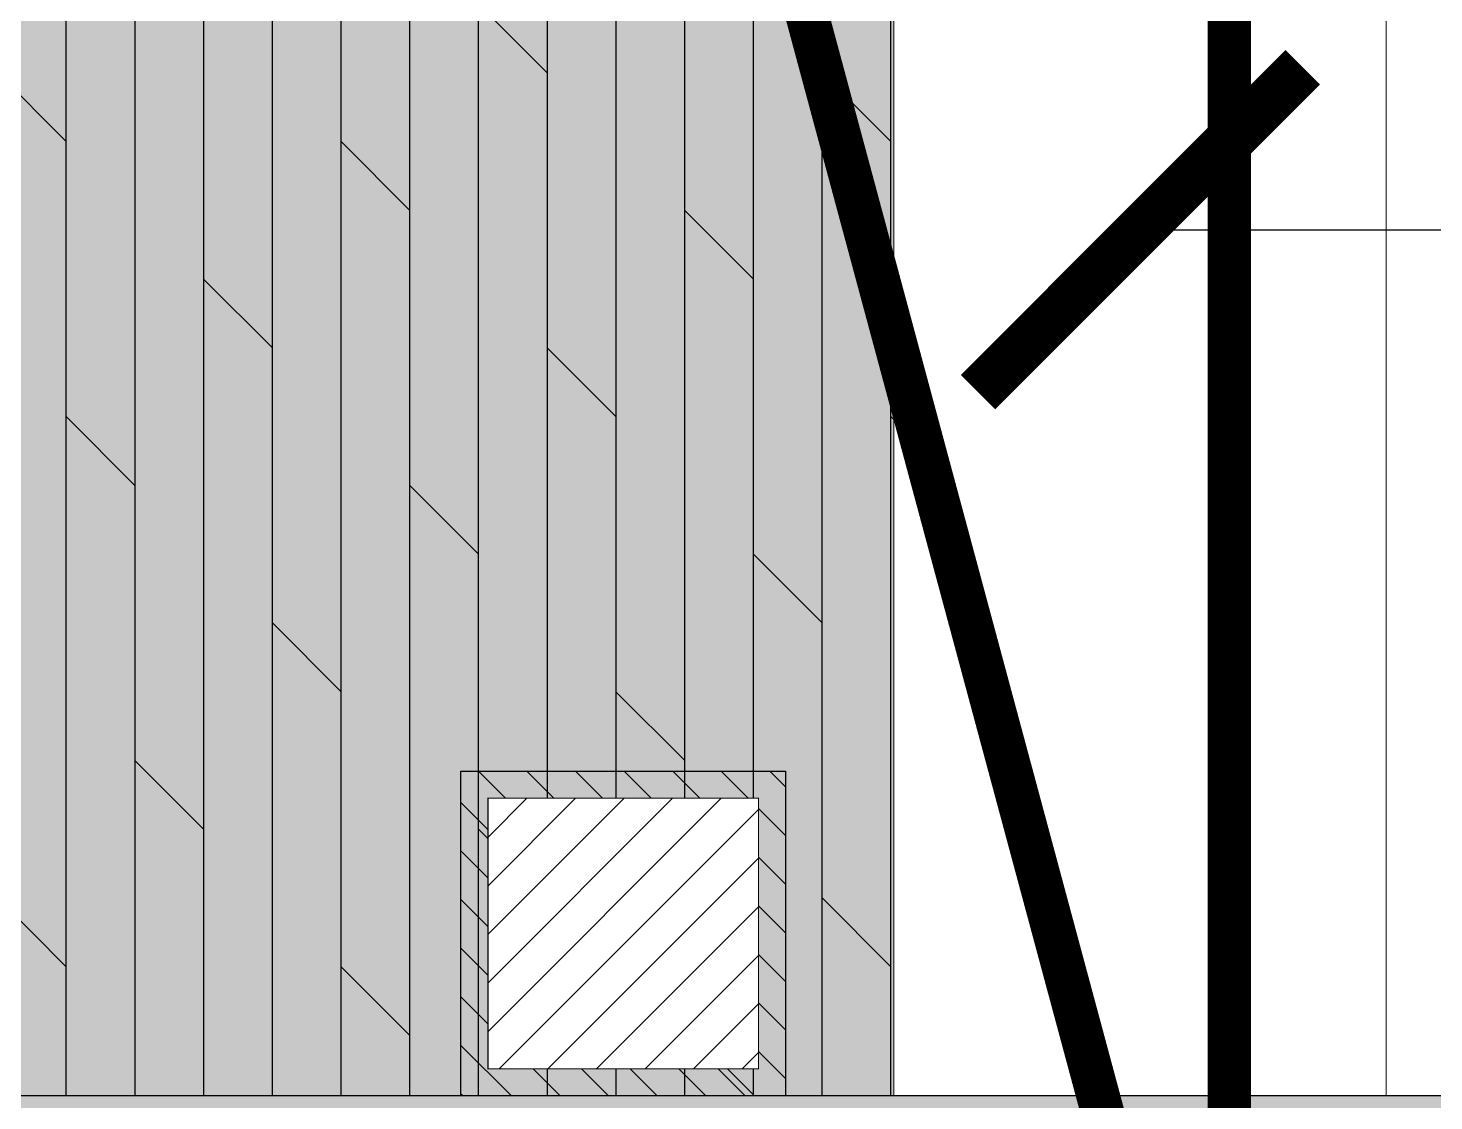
# Model space of a CAD drawing. Header units: millimetres. Extents: x -620 to 17580, y -3355 to 14690.
# Drawn here: x 12840 to 14139, y 8640 to 9631 of the extents above; entities that cross this region are included whole.
import ezdxf

# ---------------------------------------------------------------- set-up
doc = ezdxf.new("R2010")
doc.units = ezdxf.units.MM
doc.header["$LTSCALE"] = 150
doc.set_wipeout_variables(frame=1)
doc.linetypes.add('DASHED', pattern=[0.75, 0.5, -0.25])
for name, color, linetype in [('ad-Arrow', 32, 'Continuous'), ('ad-Elevation 10', 8, 'Continuous'), ('ad-MS Columns', 1, 'Continuous'), ('ad-RCC', 3, 'Continuous'), ('ad-RCC Hatch', 125, 'Continuous')]:
    doc.layers.add(name, color=color, linetype=linetype)
doc.layers.add('ad-Secondary Roof', color=6, linetype='Continuous', true_color=0xff00ff)
doc.layers.add('ad-Verandah', color=7, linetype='Continuous', true_color=0xa57c52)
doc.styles.get("Standard").update_dxf_attribs({"font": 'calibril.ttf'})
doc.dimstyles.new('A-100-DIM-INT (MM-FT)', dxfattribs={"dimscale": 50, "dimtxt": 2.4, "dimasz": 1, "dimexe": 5, "dimexo": 100, "dimgap": 1, "dimtad": 0, "dimdec": 0, "dimdsep": 46, "dimtxsty": 'Standard', "dimblk": 'ARCHTICK', "dimcen": 0.025, "dimse1": 1, "dimse2": 1, "dimclrd": 256, "dimclre": 256, "dimclrt": 256, "dimazin": 2, "dimtfac": 1, "dimtdec": 0, "dimtix": 1, "dimtmove": 2, "dimatfit": 3, "dimldrblk": 'ARCHTICK', "dimfxl": 1, "dimtolj": 1, "dimtzin": 0, "dimarcsym": 0})

# ---------------------------------------------------------------- blocks, each defined once
blk = doc.blocks.new('1625E_Roof Plan')
at = {"layer": 'ad-Secondary Roof', "linetype": 'DASHED', "ltscale": 2, "const_width": 40}
for points in [[(13950, 14220), (13138.3, 11207.5), (13950, 8195)], [(12570, 8195), (10022.5, 11207.5), (12570, 14220), (13950, 14220), (13950, 8195)]]:
    blk.add_lwpolyline(points, close=True, dxfattribs=at)
blk = doc.blocks.new('A$C42b14ea2')
at = {"layer": 'ad-RCC Hatch', "transparency": 33554687}
h = blk.add_hatch(dxfattribs=at)
h.set_pattern_fill('ANSI31', color=256, scale=10)
h.set_pattern_definition([(45, (13250, 8645), (-22.45064, 22.45064), [])])
h.paths.add_polyline_path([(0, 0), (300, 0), (300, 300), (0, 300)])
at = {"layer": 'ad-RCC'}
blk.add_lwpolyline([(0, 0), (300, 0), (300, 300), (0, 300)], close=True, dxfattribs=at)
blk = doc.blocks.new('1625E_Columns')
at = {"layer": 'ad-RCC', "xscale": -1}
blk.add_blockref('A$C42b14ea2', (13540, 8645), dxfattribs=at)
blk = doc.blocks.new('zw$B0BD')
blk.add_wipeout([(0, 0), (250, 0), (250, -250), (0, -250)])
at = {"layer": 'ad-MS Columns'}
h = blk.add_hatch(dxfattribs=at)
h.set_pattern_fill('ANSI31', color=256, scale=10)
h.set_pattern_definition([(45, (4e-12, -250), (-22.4506, 22.4506), [])])
h.paths.add_polyline_path([(0, 0), (250, 0), (250, -250), (0, -250)])
at = {"layer": 'ad-MS Columns', "const_width": 1}
blk.add_lwpolyline([(0, 0), (250, 0), (250, -250), (0, -250)], close=True, dxfattribs=at)
blk = doc.blocks.new('zw$BD87')
at = {"layer": 'ad-MS Columns'}
blk.add_blockref('zw$B0BD', (1145, 8920), dxfattribs=at)
blk = doc.blocks.new('_ArchTick')
at = {"color": 0, "linetype": 'ByBlock', "const_width": 0.15}
blk.add_lwpolyline([(-0.5, -0.5), (0.5, 0.5)], dxfattribs=at)
blk = doc.blocks.new('zw$3055')
at = {"transparency": 33554559}
h = blk.add_hatch(color=256, dxfattribs=at)
h.dxf.hatch_style = 1
h.set_gradient(color1=(153, 204, 0), color2=(63, 127, 0), tint=1, name='INVSPHERICAL')
h.paths.add_polyline_path([(12120, -8875), (14550, -8875), (14550, -4975), (12120, -4975)])
h = blk.add_hatch(dxfattribs=at)
h.set_pattern_fill('GRASS', color=74)
h.set_pattern_definition([(90, (-1084315.541, 661200.024), (-17.96051224, 17.96051224), [4.7625, -31.1585245]), (45, (-1084315.54, 661200.024), (-17.96051224, 17.96051224), [4.7625, -20.6375]), (135, (-1084315.54, 661200.024), (-17.96051224, -17.96051224), [4.7625, -20.6375])])
h.paths.add_polyline_path([(12120, -8875), (14550, -8875), (14550, -4975), (12120, -4975)])
at = {"layer": 'ad-Verandah', "transparency": 33554559}
h = blk.add_hatch(color=256, dxfattribs=at)
h.dxf.hatch_style = 1
h.paths.add_polyline_path([(12120, 0), (13640, 0), (13640, -4975), (12120, -4975)])
at = {"layer": 'ad-Verandah', "transparency": 33554687}
h = blk.add_hatch(dxfattribs=at)
h.set_pattern_fill('DOLMIT', color=256, scale=10, angle=270)
h.set_pattern_definition([(270, (-442546.75, 133732.39), (63.5, -1e-14), []), (315, (-442546.75, 133732.4), (126.999913, 126.999913), [89.80256, -179.60512])])
h.paths.add_polyline_path([(12120, 0), (13640, 0), (13640, -4975), (12120, -4975)])
at = {"layer": 'ad-Elevation 10'}
blk.add_lwpolyline([(12120, -8875), (14550, -8875), (14550, -4975), (12120, -4975)], close=True, dxfattribs=at)
at = {"layer": 'ad-Verandah', "lineweight": 9}
for points in [[(12120, 0), (13640, 0), (13640, -4975), (12120, -4975)], [(14095, -4975), (13640, -4975), (13640, -3375), (14095, -3375)], [(14550, -4975), (14095, -4975), (14095, -3375), (14550, -3375)]]:
    blk.add_lwpolyline(points, close=True, dxfattribs=at)
at = {"layer": 'ad-Arrow'}
blk.add_leader([(13867.8, -4175), (14629.4, -4175)], dimstyle='A-100-DIM-INT (MM-FT)', override={"dimscale": 1, "dimasz": 300, "dimgap": 50, "dimtad": 0}, dxfattribs=at)

msp = doc.modelspace()

# ---------------------------------------------------------------- block references
at = {"layer": 'ad-Verandah'}
msp.add_blockref('zw$3055', (0, 13620), dxfattribs=at)

# ---------------------------------------------------------------- next in the draw order: block references
msp.add_blockref('1625E_Roof Plan', (0, 0))

# ---------------------------------------------------------------- next in the draw order: block references
msp.add_blockref('1625E_Columns', (0, 0))

# ---------------------------------------------------------------- next in the draw order: block references
at = {"layer": 'ad-MS Columns'}
msp.add_blockref('zw$BD87', (12120, 0), dxfattribs=at)

doc.saveas('drawing.dxf')
